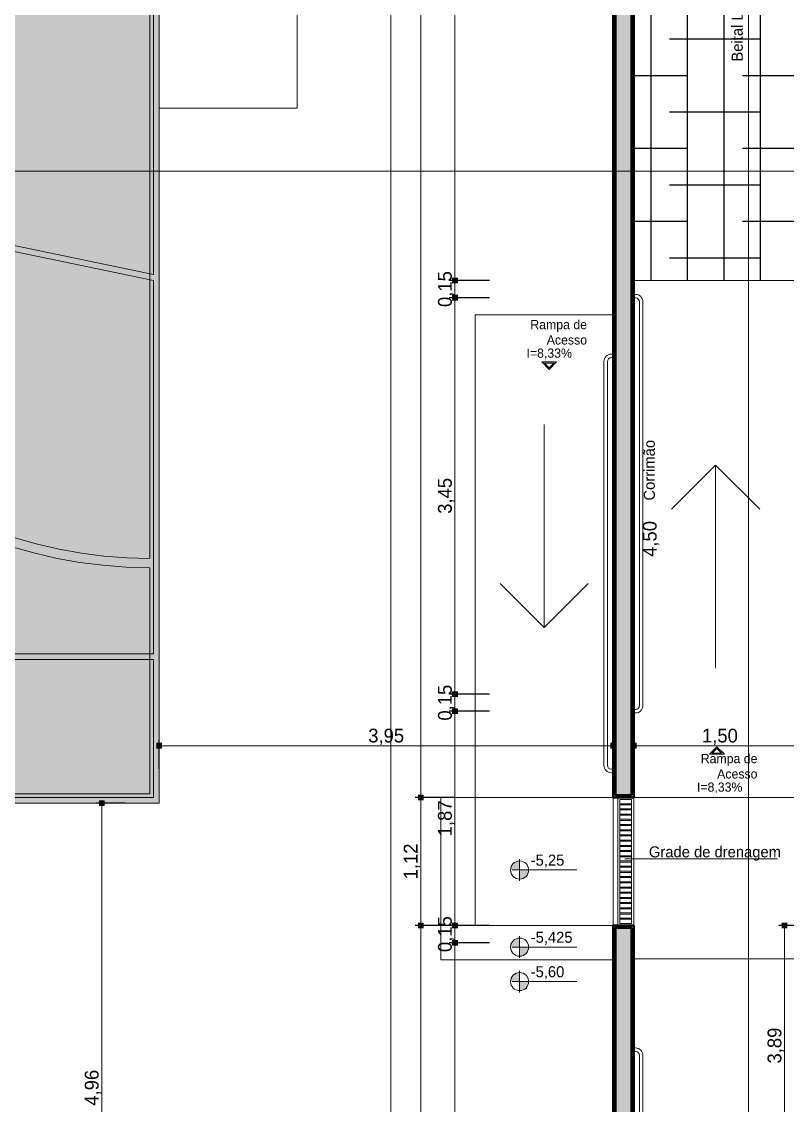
# Model space of a CAD drawing. Header units: millimetres. Extents: x 3006 to 6000, y 1661 to 3774.
# Drawn here: x 3748.89 to 3755.55, y 1862.38 to 1871.82 of the extents above; entities that cross this region are included whole.
import ezdxf

# ---------------------------------------------------------------- set-up
doc = ezdxf.new("R2010")
doc.units = ezdxf.units.MM
doc.header["$LTSCALE"] = 10
doc.linetypes.add('ACAD_ISO03W100', pattern=[30, 12, -18])
for name, color, linetype, lineweight in [('.10', 200, 'Continuous', 9), ('.10 ultra fina', 240, 'Continuous', 5), ('.15', 150, 'Continuous', 15), ('.40', 20, 'Continuous', 40), ('.40 Interno parede', 27, 'Continuous', 40), ('COTAS', 230, 'Continuous', 15), ('MARCAÇÕES', 230, 'Continuous', 15)]:
    doc.layers.add(name, color=color, linetype=linetype, lineweight=lineweight)
doc.layers.add('.20 hachura', color=185, linetype='Continuous')
doc.layers.add('Escrita', color=34, linetype='Continuous')
doc.layers.add('Verde', color=7, linetype='Continuous', true_color=0x136734)
doc.styles.add('Texto Wilian', font='himalaya.ttf')
doc.dimstyles.new('Cota 1-75 Exter WMJ', dxfattribs={"dimtxt": 0.12, "dimasz": 0.05, "dimexe": 0.05, "dimexo": 0.1, "dimgap": 0.002, "dimtad": 1, "dimzin": 1, "dimtxsty": 'Texto Wilian', "dimblk": 'BOXFILLED', "dimcen": 2.5, "dimclrd": 230, "dimclre": 230, "dimclrt": 104, "dimazin": 0, "dimtfac": 1, "dimtix": 1, "dimtmove": 0, "dimatfit": 3, "dimfxl": 0.3, "dimfxlon": 1, "dimlwd": 20, "dimarcsym": 1})
doc.dimstyles.new('Cota 1-75 Interna WMJ', dxfattribs={"dimtxt": 0.12, "dimasz": 0.01, "dimexe": 1.25, "dimexo": 0.625, "dimgap": 0.05, "dimtad": 1, "dimzin": 1, "dimtxsty": 'Texto Wilian', "dimcen": 0, "dimse1": 1, "dimse2": 1, "dimsd1": 1, "dimsd2": 1, "dimclrd": 106, "dimclrt": 104, "dimazin": 0, "dimtfac": 1, "dimtix": 1, "dimtmove": 0, "dimatfit": 3, "dimfxl": 1, "dimlwd": 35, "dimarcsym": 2})

# ---------------------------------------------------------------- blocks, each defined once
blk = doc.blocks.new('*D210')
at = {"layer": 'Defpoints', "color": 0, "transparency": 16777216}
for p in [(3754.2103, 1869.563), (3754.2103, 1865.063), (3754.4853, 1865.063)]:
    blk.add_point(p, dxfattribs=at)
at = {"layer": 'COTAS', "color": 104, "transparency": 16777216, "insert": (3754.3606, 1867.313), "char_height": 0.12, "attachment_point": 5, "rotation": 90, "style": 'Texto Wilian'}
blk.add_mtext('4,50', dxfattribs=at)
blk = doc.blocks.new('*D211')
at = {"layer": 'Defpoints', "color": 0, "transparency": 16777216}
for p in [(3754.2103, 1875.563), (3754.4324, 1875.563), (3754.2103, 1869.563)]:
    blk.add_point(p, dxfattribs=at)
at = {"layer": 'COTAS', "color": 104, "transparency": 16777216, "insert": (3754.3077, 1872.563), "char_height": 0.12, "attachment_point": 5, "rotation": 90, "style": 'Texto Wilian'}
blk.add_mtext('6,00', dxfattribs=at)
blk = doc.blocks.new('*D212')
at = {"layer": 'Defpoints', "color": 0, "transparency": 16777216}
for p in [(3754.2103, 1869.563), (3761.3053, 1869.563), (3761.3053, 1869.543)]:
    blk.add_point(p, dxfattribs=at)
at = {"layer": 'COTAS', "color": 104, "transparency": 16777216, "insert": (3757.7578, 1869.6677), "char_height": 0.12, "attachment_point": 5, "style": 'Texto Wilian'}
blk.add_mtext('7,10', dxfattribs=at)
blk = doc.blocks.new('_BoxFilled')
at = {"color": 0, "linetype": 'ByBlock', "lineweight": -2}
blk.add_line((-0.5, 0), (-1, 0), dxfattribs=at)
at = {"color": 0, "linetype": 'ByBlock'}
blk.add_solid([(-0.5, 0.5), (0.5, 0.5), (-0.5, -0.5), (0.5, -0.5)], dxfattribs=at)
blk = doc.blocks.new('*D232')
at = {"layer": 'COTAS', "color": 230, "lineweight": -2, "transparency": 16777216}
for p, q in [((3752.9551, 1875.563), (3752.6051, 1875.563)), ((3752.9551, 1869.563), (3752.6051, 1869.563))]:
    blk.add_line(p, q, dxfattribs=at)
at = {"layer": 'COTAS', "color": 230, "linetype": 'Continuous', "lineweight": 20, "transparency": 16777216}
blk.add_line((3752.6551, 1875.513), (3752.6551, 1869.613), dxfattribs=at)
at = {"layer": 'Defpoints', "color": 0, "transparency": 16777216}
for p in [(3754.709, 1875.563), (3752.6551, 1869.563), (3754.709, 1869.563)]:
    blk.add_point(p, dxfattribs=at)
at = {"layer": 'COTAS', "color": 230, "lineweight": 20, "transparency": 16777216, "xscale": 0.05, "yscale": 0.05, "zscale": 0.05}
for p, rotation in [((3752.6551, 1875.563), 90), ((3752.6551, 1869.563), 270)]:
    blk.add_blockref('_BoxFilled', p, dxfattribs=dict(at, rotation=rotation))
at = {"layer": 'COTAS', "color": 104, "transparency": 16777216, "insert": (3752.5784, 1872.563), "char_height": 0.12, "attachment_point": 5, "rotation": 90, "style": 'Texto Wilian'}
blk.add_mtext('6,00', dxfattribs=at)
blk = doc.blocks.new('*D233')
at = {"layer": 'COTAS', "color": 230, "linetype": 'Continuous', "lineweight": 20, "transparency": 16777216}
for p, q in [((3752.6551, 1869.613), (3752.6551, 1869.663)), ((3752.6551, 1869.563), (3752.6551, 1869.413)), ((3752.6551, 1869.363), (3752.6551, 1869.313))]:
    blk.add_line(p, q, dxfattribs=at)
at = {"layer": 'COTAS', "color": 230, "lineweight": -2, "transparency": 16777216}
for p, q in [((3752.9551, 1869.563), (3752.6051, 1869.563)), ((3752.9551, 1869.413), (3752.6051, 1869.413))]:
    blk.add_line(p, q, dxfattribs=at)
at = {"layer": 'Defpoints', "color": 0, "transparency": 16777216}
for p in [(3754.709, 1869.563), (3752.6551, 1869.413), (3754.859, 1869.413)]:
    blk.add_point(p, dxfattribs=at)
at = {"layer": 'COTAS', "color": 230, "lineweight": 20, "transparency": 16777216, "xscale": 0.05, "yscale": 0.05, "zscale": 0.05}
for p, rotation in [((3752.6551, 1869.563), 270), ((3752.6551, 1869.413), 90)]:
    blk.add_blockref('_BoxFilled', p, dxfattribs=dict(at, rotation=rotation))
at = {"layer": 'COTAS', "color": 104, "transparency": 16777216, "insert": (3752.5784, 1869.488), "char_height": 0.12, "attachment_point": 5, "rotation": 90, "style": 'Texto Wilian'}
blk.add_mtext('0,15', dxfattribs=at)
blk = doc.blocks.new('*D234')
at = {"layer": 'COTAS', "color": 230, "lineweight": -2, "transparency": 16777216}
for p, q in [((3752.9551, 1869.413), (3752.6051, 1869.413)), ((3752.9551, 1865.963), (3752.6051, 1865.963))]:
    blk.add_line(p, q, dxfattribs=at)
at = {"layer": 'COTAS', "color": 230, "linetype": 'Continuous', "lineweight": 20, "transparency": 16777216}
blk.add_line((3752.6551, 1869.363), (3752.6551, 1866.013), dxfattribs=at)
at = {"layer": 'Defpoints', "color": 0, "transparency": 16777216}
for p in [(3754.859, 1869.413), (3752.6551, 1865.963), (3754.859, 1865.963)]:
    blk.add_point(p, dxfattribs=at)
at = {"layer": 'COTAS', "color": 230, "lineweight": 20, "transparency": 16777216, "xscale": 0.05, "yscale": 0.05, "zscale": 0.05}
for p, rotation in [((3752.6551, 1869.413), 90), ((3752.6551, 1865.963), 270)]:
    blk.add_blockref('_BoxFilled', p, dxfattribs=dict(at, rotation=rotation))
at = {"layer": 'COTAS', "color": 104, "transparency": 16777216, "insert": (3752.5784, 1867.688), "char_height": 0.12, "attachment_point": 5, "rotation": 90, "style": 'Texto Wilian'}
blk.add_mtext('3,45', dxfattribs=at)
blk = doc.blocks.new('*D235')
at = {"layer": 'COTAS', "color": 230, "linetype": 'Continuous', "lineweight": 20, "transparency": 16777216}
for p, q in [((3752.6551, 1866.013), (3752.6551, 1866.063)), ((3752.6551, 1865.963), (3752.6551, 1865.813)), ((3752.6551, 1865.763), (3752.6551, 1865.713))]:
    blk.add_line(p, q, dxfattribs=at)
at = {"layer": 'COTAS', "color": 230, "lineweight": -2, "transparency": 16777216}
for p, q in [((3752.9551, 1865.963), (3752.6051, 1865.963)), ((3752.9551, 1865.813), (3752.6051, 1865.813))]:
    blk.add_line(p, q, dxfattribs=at)
at = {"layer": 'Defpoints', "color": 0, "transparency": 16777216}
for p in [(3754.859, 1865.963), (3752.6551, 1865.813), (3754.709, 1865.813)]:
    blk.add_point(p, dxfattribs=at)
at = {"layer": 'COTAS', "color": 230, "lineweight": 20, "transparency": 16777216, "xscale": 0.05, "yscale": 0.05, "zscale": 0.05}
for p, rotation in [((3752.6551, 1865.963), 270), ((3752.6551, 1865.813), 90)]:
    blk.add_blockref('_BoxFilled', p, dxfattribs=dict(at, rotation=rotation))
at = {"layer": 'COTAS', "color": 104, "transparency": 16777216, "insert": (3752.5784, 1865.888), "char_height": 0.12, "attachment_point": 5, "rotation": 90, "style": 'Texto Wilian'}
blk.add_mtext('0,15', dxfattribs=at)
blk = doc.blocks.new('*D236')
at = {"layer": 'COTAS', "color": 230, "lineweight": -2, "transparency": 16777216}
for p, q in [((3752.9551, 1865.813), (3752.6051, 1865.813)), ((3752.9551, 1863.948), (3752.6051, 1863.948))]:
    blk.add_line(p, q, dxfattribs=at)
at = {"layer": 'COTAS', "color": 230, "linetype": 'Continuous', "lineweight": 20, "transparency": 16777216}
blk.add_line((3752.6551, 1865.763), (3752.6551, 1863.998), dxfattribs=at)
at = {"layer": 'Defpoints', "color": 0, "transparency": 16777216}
for p in [(3754.709, 1865.813), (3752.6551, 1863.948), (3754.709, 1863.948)]:
    blk.add_point(p, dxfattribs=at)
at = {"layer": 'COTAS', "color": 230, "lineweight": 20, "transparency": 16777216, "xscale": 0.05, "yscale": 0.05, "zscale": 0.05}
for p, rotation in [((3752.6551, 1865.813), 90), ((3752.6551, 1863.948), 270)]:
    blk.add_blockref('_BoxFilled', p, dxfattribs=dict(at, rotation=rotation))
at = {"layer": 'COTAS', "color": 104, "transparency": 16777216, "insert": (3752.5784, 1864.8805), "char_height": 0.12, "attachment_point": 5, "rotation": 90, "style": 'Texto Wilian'}
blk.add_mtext('1,87', dxfattribs=at)
blk = doc.blocks.new('*D237')
at = {"layer": 'COTAS', "color": 230, "linetype": 'Continuous', "lineweight": 20, "transparency": 16777216}
for p, q in [((3752.6551, 1863.998), (3752.6551, 1864.048)), ((3752.6551, 1863.948), (3752.6551, 1863.798)), ((3752.6551, 1863.748), (3752.6551, 1863.698))]:
    blk.add_line(p, q, dxfattribs=at)
at = {"layer": 'COTAS', "color": 230, "lineweight": -2, "transparency": 16777216}
for p, q in [((3752.9551, 1863.948), (3752.6051, 1863.948)), ((3752.9551, 1863.798), (3752.6051, 1863.798))]:
    blk.add_line(p, q, dxfattribs=at)
at = {"layer": 'Defpoints', "color": 0, "transparency": 16777216}
for p in [(3754.709, 1863.948), (3752.6551, 1863.798), (3754.864, 1863.798)]:
    blk.add_point(p, dxfattribs=at)
at = {"layer": 'COTAS', "color": 230, "lineweight": 20, "transparency": 16777216, "xscale": 0.05, "yscale": 0.05, "zscale": 0.05}
for p, rotation in [((3752.6551, 1863.948), 270), ((3752.6551, 1863.798), 90)]:
    blk.add_blockref('_BoxFilled', p, dxfattribs=dict(at, rotation=rotation))
at = {"layer": 'COTAS', "color": 104, "transparency": 16777216, "insert": (3752.5784, 1863.873), "char_height": 0.12, "attachment_point": 5, "rotation": 90, "style": 'Texto Wilian'}
blk.add_mtext('0,15', dxfattribs=at)
blk = doc.blocks.new('*D238')
at = {"layer": 'COTAS', "color": 230, "lineweight": -2, "transparency": 16777216}
for p, q in [((3752.9551, 1863.798), (3752.6051, 1863.798)), ((3752.9551, 1860.208), (3752.6051, 1860.208))]:
    blk.add_line(p, q, dxfattribs=at)
at = {"layer": 'COTAS', "color": 230, "linetype": 'Continuous', "lineweight": 20, "transparency": 16777216}
blk.add_line((3752.6551, 1863.748), (3752.6551, 1860.258), dxfattribs=at)
at = {"layer": 'Defpoints', "color": 0, "transparency": 16777216}
for p in [(3754.864, 1863.798), (3752.6551, 1860.208), (3754.864, 1860.208)]:
    blk.add_point(p, dxfattribs=at)
at = {"layer": 'COTAS', "color": 230, "lineweight": 20, "transparency": 16777216, "xscale": 0.05, "yscale": 0.05, "zscale": 0.05}
for p, rotation in [((3752.6551, 1863.798), 90), ((3752.6551, 1860.208), 270)]:
    blk.add_blockref('_BoxFilled', p, dxfattribs=dict(at, rotation=rotation))
at = {"layer": 'COTAS', "color": 104, "transparency": 16777216, "insert": (3752.5784, 1862.003), "char_height": 0.12, "attachment_point": 5, "rotation": 90, "style": 'Texto Wilian'}
blk.add_mtext('3,59', dxfattribs=at)
blk = doc.blocks.new('*D240')
at = {"layer": 'COTAS', "color": 230, "lineweight": -2, "transparency": 16777216}
for p, q in [((3752.6577, 1863.948), (3752.3077, 1863.948)), ((3752.6577, 1860.058), (3752.3077, 1860.058))]:
    blk.add_line(p, q, dxfattribs=at)
at = {"layer": 'COTAS', "color": 230, "linetype": 'Continuous', "lineweight": 20, "transparency": 16777216}
blk.add_line((3752.3577, 1860.108), (3752.3577, 1863.898), dxfattribs=at)
at = {"layer": 'Defpoints', "color": 0, "transparency": 16777216}
for p in [(3752.3577, 1863.948), (3753.03, 1863.948), (3753.03, 1860.058)]:
    blk.add_point(p, dxfattribs=at)
at = {"layer": 'COTAS', "color": 230, "lineweight": 20, "transparency": 16777216, "xscale": 0.05, "yscale": 0.05, "zscale": 0.05}
for p, rotation in [((3752.3577, 1863.948), 90), ((3752.3577, 1860.058), 270)]:
    blk.add_blockref('_BoxFilled', p, dxfattribs=dict(at, rotation=rotation))
at = {"layer": 'COTAS', "color": 104, "transparency": 16777216, "insert": (3752.281, 1862.003), "char_height": 0.12, "attachment_point": 5, "rotation": 90, "style": 'Texto Wilian'}
blk.add_mtext('3,89', dxfattribs=at)
blk = doc.blocks.new('*D241')
at = {"layer": 'COTAS', "color": 230, "lineweight": -2, "transparency": 16777216}
for p, q in [((3752.6577, 1865.063), (3752.3077, 1865.063)), ((3752.6577, 1863.948), (3752.3077, 1863.948))]:
    blk.add_line(p, q, dxfattribs=at)
at = {"layer": 'COTAS', "color": 230, "linetype": 'Continuous', "lineweight": 20, "transparency": 16777216}
blk.add_line((3752.3577, 1863.998), (3752.3577, 1865.013), dxfattribs=at)
at = {"layer": 'Defpoints', "color": 0, "transparency": 16777216}
for p in [(3752.3577, 1865.063), (3753.03, 1865.063), (3753.03, 1863.948)]:
    blk.add_point(p, dxfattribs=at)
at = {"layer": 'COTAS', "color": 230, "lineweight": 20, "transparency": 16777216, "xscale": 0.05, "yscale": 0.05, "zscale": 0.05}
for p, rotation in [((3752.3577, 1865.063), 90), ((3752.3577, 1863.948), 270)]:
    blk.add_blockref('_BoxFilled', p, dxfattribs=dict(at, rotation=rotation))
at = {"layer": 'COTAS', "color": 104, "transparency": 16777216, "insert": (3752.281, 1864.5055), "char_height": 0.12, "attachment_point": 5, "rotation": 90, "style": 'Texto Wilian'}
blk.add_mtext('1,12', dxfattribs=at)
blk = doc.blocks.new('*D242')
at = {"layer": 'COTAS', "color": 230, "lineweight": -2, "transparency": 16777216}
for p, q in [((3752.6577, 1880.043), (3752.3077, 1880.043)), ((3752.6577, 1865.063), (3752.3077, 1865.063))]:
    blk.add_line(p, q, dxfattribs=at)
at = {"layer": 'COTAS', "color": 230, "linetype": 'Continuous', "lineweight": 20, "transparency": 16777216}
blk.add_line((3752.3577, 1865.113), (3752.3577, 1879.993), dxfattribs=at)
at = {"layer": 'Defpoints', "color": 0, "transparency": 16777216}
for p in [(3752.3577, 1880.043), (3753.05, 1880.043), (3753.03, 1865.063)]:
    blk.add_point(p, dxfattribs=at)
at = {"layer": 'COTAS', "color": 230, "lineweight": 20, "transparency": 16777216, "xscale": 0.05, "yscale": 0.05, "zscale": 0.05}
for p, rotation in [((3752.3577, 1880.043), 90), ((3752.3577, 1865.063), 270)]:
    blk.add_blockref('_BoxFilled', p, dxfattribs=dict(at, rotation=rotation))
at = {"layer": 'COTAS', "color": 104, "transparency": 16777216, "insert": (3752.281, 1872.553), "char_height": 0.12, "attachment_point": 5, "rotation": 90, "style": 'Texto Wilian'}
blk.add_mtext('14,98', dxfattribs=at)
blk = doc.blocks.new('*D245')
at = {"layer": 'COTAS', "color": 230, "lineweight": -2, "transparency": 16777216}
for p, q in [((3752.3956, 1885.068), (3752.0456, 1885.068)), ((3752.3956, 1860.058), (3752.0456, 1860.058))]:
    blk.add_line(p, q, dxfattribs=at)
at = {"layer": 'COTAS', "color": 230, "linetype": 'Continuous', "lineweight": 20, "transparency": 16777216}
blk.add_line((3752.0956, 1860.108), (3752.0956, 1885.018), dxfattribs=at)
at = {"layer": 'Defpoints', "color": 0, "transparency": 16777216}
for p in [(3752.0956, 1885.068), (3753.959, 1885.068), (3753.959, 1860.058)]:
    blk.add_point(p, dxfattribs=at)
at = {"layer": 'COTAS', "color": 230, "lineweight": 20, "transparency": 16777216, "xscale": 0.05, "yscale": 0.05, "zscale": 0.05}
for p, rotation in [((3752.0956, 1885.068), 90), ((3752.0956, 1860.058), 270)]:
    blk.add_blockref('_BoxFilled', p, dxfattribs=dict(at, rotation=rotation))
at = {"layer": 'COTAS', "color": 104, "transparency": 16777216, "insert": (3752.0189, 1872.563), "char_height": 0.12, "attachment_point": 5, "rotation": 90, "style": 'Texto Wilian'}
blk.add_mtext('25,01', dxfattribs=at)
blk = doc.blocks.new('*D301')
at = {"layer": 'COTAS', "color": 230, "lineweight": -2, "transparency": 16777216}
for p, q in [((3717.9963, 1858.4835), (3717.9963, 1858.1335)), ((3773.2383, 1858.4835), (3773.2383, 1858.1335))]:
    blk.add_line(p, q, dxfattribs=at)
at = {"layer": 'COTAS', "color": 230, "linetype": 'Continuous', "lineweight": 20, "transparency": 16777216}
blk.add_line((3773.1883, 1858.1835), (3718.0463, 1858.1835), dxfattribs=at)
at = {"layer": 'Defpoints', "color": 0, "transparency": 16777216}
for p in [(3773.2383, 1868.8129), (3717.9963, 1859.6079), (3717.9963, 1858.1835)]:
    blk.add_point(p, dxfattribs=at)
at = {"layer": 'COTAS', "color": 230, "lineweight": 20, "transparency": 16777216, "xscale": 0.05, "yscale": 0.05, "zscale": 0.05, "rotation": 180}
blk.add_blockref('_BoxFilled', (3717.9963, 1858.1835), dxfattribs=at)
at = {"layer": 'COTAS', "color": 230, "lineweight": 20, "transparency": 16777216, "xscale": 0.05, "yscale": 0.05, "zscale": 0.05}
blk.add_blockref('_BoxFilled', (3773.2383, 1858.1835), dxfattribs=at)
at = {"layer": 'COTAS', "color": 104, "transparency": 16777216, "insert": (3745.6173, 1858.2602), "char_height": 0.12, "attachment_point": 5, "style": 'Texto Wilian'}
blk.add_mtext('55,24', dxfattribs=at)
blk = doc.blocks.new('*D371')
at = {"layer": 'COTAS', "color": 230, "lineweight": -2, "transparency": 16777216}
for p, q in [((3754.2103, 1865.713), (3754.2103, 1865.4634)), ((3755.7103, 1865.713), (3755.7103, 1865.4634))]:
    blk.add_line(p, q, dxfattribs=at)
at = {"layer": 'COTAS', "color": 230, "linetype": 'Continuous', "lineweight": 20, "transparency": 16777216}
blk.add_line((3755.6603, 1865.5134), (3754.2603, 1865.5134), dxfattribs=at)
at = {"layer": 'Defpoints', "color": 0, "transparency": 16777216}
for p in [(3754.2103, 1865.813), (3755.7103, 1865.813), (3754.2103, 1865.5134)]:
    blk.add_point(p, dxfattribs=at)
at = {"layer": 'COTAS', "color": 230, "lineweight": 20, "transparency": 16777216, "xscale": 0.05, "yscale": 0.05, "zscale": 0.05, "rotation": 180}
blk.add_blockref('_BoxFilled', (3754.2103, 1865.5134), dxfattribs=at)
at = {"layer": 'COTAS', "color": 230, "lineweight": 20, "transparency": 16777216, "xscale": 0.05, "yscale": 0.05, "zscale": 0.05}
blk.add_blockref('_BoxFilled', (3755.7103, 1865.5134), dxfattribs=at)
at = {"layer": 'COTAS', "color": 104, "transparency": 16777216, "insert": (3754.9603, 1865.5902), "char_height": 0.12, "attachment_point": 5, "style": 'Texto Wilian'}
blk.add_mtext('1,50', dxfattribs=at)
blk = doc.blocks.new('sdgsdgsdfgsd')
at = {"layer": 'Verde', "color": 106, "lineweight": 9}
for p, q in [((3754.2253, 1869.4418), (3754.2103, 1869.4418)), ((3754.2103, 1869.4418), (3754.2103, 1869.4118)), ((3754.2103, 1869.4118), (3754.2253, 1869.4118)), ((3754.2603, 1869.3768), (3754.2603, 1865.8633)), ((3754.2903, 1865.8633), (3754.2903, 1869.3768)), ((3754.2253, 1865.8283), (3754.2103, 1865.8283)), ((3754.2103, 1865.8283), (3754.2103, 1865.7983)), ((3754.2103, 1865.7983), (3754.2253, 1865.7983))]:
    blk.add_line(p, q, dxfattribs=at)
for centre, radius, start, end in [((3754.2253, 1869.3768), 0.065, 0.00001, 90), ((3754.2253, 1869.3768), 0.035, 0.00001, 90), ((3754.2253, 1865.8633), 0.065, 270.00001, 0.00001), ((3754.2253, 1865.8633), 0.035, 270.00001, 0.00001)]:
    blk.add_arc(centre, radius, start, end, dxfattribs=at)
blk = doc.blocks.new('retwertwertw')
at = {"layer": '.10 ultra fina', "color": 240, "lineweight": 5}
for p, q in [((3761.155, 1879.313), (3761.155, 1880.513)), ((3761.175, 1880.454), (3761.285, 1880.454)), ((3761.175, 1880.444), (3761.285, 1880.444)), ((3761.305, 1880.513), (3761.305, 1879.313)), ((3761.175, 1880.405), (3761.285, 1880.405)), ((3761.175, 1880.395), (3761.285, 1880.395)), ((3761.175, 1880.357), (3761.285, 1880.357)), ((3761.175, 1880.347), (3761.285, 1880.347)), ((3761.175, 1880.308), (3761.285, 1880.308)), ((3761.175, 1880.298), (3761.285, 1880.298)), ((3761.175, 1880.259), (3761.285, 1880.259)), ((3761.175, 1880.249), (3761.285, 1880.249)), ((3761.175, 1880.21), (3761.285, 1880.21)), ((3761.175, 1880.2), (3761.285, 1880.2)), ((3761.175, 1880.162), (3761.285, 1880.162)), ((3761.175, 1880.152), (3761.285, 1880.152)), ((3761.175, 1880.113), (3761.285, 1880.113)), ((3761.175, 1880.103), (3761.285, 1880.103)), ((3761.175, 1880.064), (3761.285, 1880.064)), ((3761.175, 1880.054), (3761.285, 1880.054)), ((3761.175, 1880.015), (3761.285, 1880.015)), ((3761.175, 1880.005), (3761.285, 1880.005)), ((3761.175, 1879.967), (3761.285, 1879.967)), ((3761.175, 1879.957), (3761.285, 1879.957)), ((3761.175, 1879.918), (3761.285, 1879.918)), ((3761.175, 1879.908), (3761.285, 1879.908)), ((3761.175, 1879.869), (3761.285, 1879.869)), ((3761.175, 1879.859), (3761.285, 1879.859)), ((3761.175, 1879.82), (3761.285, 1879.82)), ((3761.175, 1879.81), (3761.285, 1879.81)), ((3761.175, 1879.772), (3761.285, 1879.772)), ((3761.175, 1879.762), (3761.285, 1879.762)), ((3761.175, 1879.723), (3761.285, 1879.723)), ((3761.175, 1879.713), (3761.285, 1879.713)), ((3761.175, 1879.674), (3761.285, 1879.674)), ((3761.175, 1879.664), (3761.285, 1879.664)), ((3761.175, 1879.625), (3761.285, 1879.625)), ((3761.175, 1879.615), (3761.285, 1879.615)), ((3761.175, 1879.577), (3761.285, 1879.577)), ((3761.175, 1879.567), (3761.285, 1879.567)), ((3761.175, 1879.528), (3761.285, 1879.528)), ((3761.175, 1879.518), (3761.285, 1879.518)), ((3761.175, 1879.479), (3761.285, 1879.479)), ((3761.175, 1879.469), (3761.285, 1879.469)), ((3761.175, 1879.43), (3761.285, 1879.43)), ((3761.175, 1879.42), (3761.285, 1879.42)), ((3761.175, 1879.382), (3761.285, 1879.382)), ((3761.175, 1879.372), (3761.285, 1879.372))]:
    blk.add_line(p, q, dxfattribs=at)
blk.add_lwpolyline([(3761.175, 1880.493), (3761.285, 1880.493), (3761.285, 1879.333), (3761.175, 1879.333)], close=True, dxfattribs=at)
blk = doc.blocks.new('*D396')
at = {"layer": 'COTAS', "color": 230, "lineweight": -2, "transparency": 16777216}
for p, q in [((3755.6103, 1863.948), (3755.4728, 1863.948)), ((3755.2228, 1860.058), (3755.5728, 1860.058))]:
    blk.add_line(p, q, dxfattribs=at)
at = {"layer": 'COTAS', "color": 230, "linetype": 'Continuous', "lineweight": 20, "transparency": 16777216}
blk.add_line((3755.5228, 1860.108), (3755.5228, 1863.898), dxfattribs=at)
at = {"layer": 'Defpoints', "color": 0, "transparency": 16777216}
for p in [(3755.5228, 1863.948), (3755.7103, 1863.948), (3754.9603, 1860.058)]:
    blk.add_point(p, dxfattribs=at)
at = {"layer": 'COTAS', "color": 230, "lineweight": 20, "transparency": 16777216, "xscale": 0.05, "yscale": 0.05, "zscale": 0.05}
for p, rotation in [((3755.5228, 1863.948), 90), ((3755.5228, 1860.058), 270)]:
    blk.add_blockref('_BoxFilled', p, dxfattribs=dict(at, rotation=rotation))
at = {"layer": 'COTAS', "color": 104, "transparency": 16777216, "insert": (3755.4461, 1862.903), "char_height": 0.12, "attachment_point": 5, "rotation": 90, "style": 'Texto Wilian'}
blk.add_mtext('3,89', dxfattribs=at)
blk = doc.blocks.new('fsdfgfserstrst')
at = {"layer": 'Verde', "color": 106, "lineweight": 9}
for p, q in [((3754.2253, 1861.9826), (3754.2103, 1861.9826)), ((3754.2103, 1861.9826), (3754.2103, 1861.9526)), ((3754.2103, 1861.9526), (3754.2253, 1861.9526)), ((3754.2603, 1861.9176), (3754.2603, 1859.4639)), ((3754.2903, 1859.4639), (3754.2903, 1861.9176)), ((3754.2253, 1859.4289), (3754.2103, 1859.4289)), ((3754.2103, 1859.4289), (3754.2103, 1859.3989)), ((3754.2103, 1859.3989), (3754.2253, 1859.3989))]:
    blk.add_line(p, q, dxfattribs=at)
for centre, radius, start, end in [((3754.2253, 1861.9176), 0.065, 0.00001, 90), ((3754.2253, 1861.9176), 0.035, 0.00001, 90), ((3754.2253, 1859.4639), 0.065, 270.00001, 0.00001), ((3754.2253, 1859.4639), 0.035, 270.00001, 0.00001)]:
    blk.add_arc(centre, radius, start, end, dxfattribs=at)
blk = doc.blocks.new('ststrsrtsrt')
at = {"layer": '.10 ultra fina', "color": 240, "lineweight": 5}
for p, q in [((3747.4464, 1914.3323), (3747.4464, 1899.2323)), ((3747.4464, 1914.3323), (3747.4464, 1899.2323)), ((3747.3664, 1912.2023), (3747.3664, 1901.3623)), ((3747.3964, 1903.8334), (3747.3964, 1909.7312)), ((3747.3964, 1903.8334), (3741.6464, 1905.0282)), ((3747.3964, 1903.7823), (3745.683, 1904.1383)), ((3747.3964, 1900.5323), (3747.3964, 1903.7823)), ((3747.3664, 1901.2823), (3747.3664, 1899.3123)), ((3747.3964, 1900.5323), (3745.8214, 1900.5323)), ((3747.3964, 1900.4823), (3745.8214, 1900.4823)), ((3747.3964, 1899.2823), (3747.3964, 1900.4823)), ((3747.3964, 1899.2823), (3733.4214, 1899.2823)), ((3733.4364, 1899.3123), (3747.3664, 1899.3123)), ((3719.3464, 1899.2323), (3747.4464, 1899.2323)), ((3747.4464, 1899.2323), (3733.4214, 1899.2323))]:
    blk.add_line(p, q, dxfattribs=at)
blk.add_lwpolyline([(3747.4464, 1905.2823), (3748.6464, 1905.2823), (3748.6464, 1908.2823), (3747.4464, 1908.2823)], dxfattribs=at)
for radius in [4, 3.92]:
    blk.add_arc((3747.3664, 1905.2823), radius, 180, 270, dxfattribs=at)
blk = doc.blocks.new('*D401')
at = {"layer": 'COTAS', "color": 230, "lineweight": -2, "transparency": 16777216}
for p, q in [((3750.0813, 1865.3134), (3750.0813, 1865.5634)), ((3754.0313, 1865.3134), (3754.0313, 1865.5634))]:
    blk.add_line(p, q, dxfattribs=at)
at = {"layer": 'COTAS', "color": 230, "lineweight": 20, "transparency": 16777216}
blk.add_line((3750.1313, 1865.5134), (3753.9813, 1865.5134), dxfattribs=at)
at = {"layer": 'Defpoints', "color": 0, "transparency": 16777216}
for p in [(3754.0313, 1865.5134), (3750.0813, 1865.013), (3754.0313, 1865.013)]:
    blk.add_point(p, dxfattribs=at)
at = {"layer": 'COTAS', "color": 230, "lineweight": 20, "transparency": 16777216, "xscale": 0.05, "yscale": 0.05, "zscale": 0.05, "rotation": 180}
blk.add_blockref('_BoxFilled', (3750.0813, 1865.5134), dxfattribs=at)
at = {"layer": 'COTAS', "color": 230, "lineweight": 20, "transparency": 16777216, "xscale": 0.05, "yscale": 0.05, "zscale": 0.05}
blk.add_blockref('_BoxFilled', (3754.0313, 1865.5134), dxfattribs=at)
at = {"layer": 'COTAS', "color": 104, "transparency": 16777216, "insert": (3752.0563, 1865.5902), "char_height": 0.12, "attachment_point": 5, "style": 'Texto Wilian'}
blk.add_mtext('3,95', dxfattribs=at)
blk = doc.blocks.new('*D402')
at = {"layer": 'COTAS', "color": 230, "lineweight": -2, "transparency": 16777216}
for p, q in [((3749.7822, 1865.013), (3749.5322, 1865.013)), ((3749.7822, 1860.058), (3749.5322, 1860.058))]:
    blk.add_line(p, q, dxfattribs=at)
at = {"layer": 'COTAS', "color": 230, "lineweight": 20, "transparency": 16777216}
blk.add_line((3749.5822, 1864.963), (3749.5822, 1860.108), dxfattribs=at)
at = {"layer": 'Defpoints', "color": 0, "transparency": 16777216}
for p in [(3750.0813, 1865.013), (3749.5822, 1860.058), (3750.2383, 1860.058)]:
    blk.add_point(p, dxfattribs=at)
at = {"layer": 'COTAS', "color": 230, "lineweight": 20, "transparency": 16777216, "xscale": 0.05, "yscale": 0.05, "zscale": 0.05}
for p, rotation in [((3749.5822, 1865.013), 90), ((3749.5822, 1860.058), 270)]:
    blk.add_blockref('_BoxFilled', p, dxfattribs=dict(at, rotation=rotation))
at = {"layer": 'COTAS', "color": 104, "transparency": 16777216, "insert": (3749.5055, 1862.5355), "char_height": 0.12, "attachment_point": 5, "rotation": 90, "style": 'Texto Wilian'}
blk.add_mtext('4,96', dxfattribs=at)

msp = doc.modelspace()

# ---------------------------------------------------------------- hatches: boundary and pattern name
at = {"layer": '.10 ultra fina', "lineweight": 5}
h = msp.add_hatch(color=240, dxfattribs=at)
h.dxf.hatch_style = 1
h.paths.add_polyline_path([(3753.5395, 1868.8534), (3753.4096, 1868.8534), (3753.4745, 1868.7885)])
h.paths.add_polyline_path([(3753.5144, 1868.8431), (3753.4745, 1868.8032), (3753.4346, 1868.8431)], flags=16)
h = msp.add_hatch(color=240, dxfattribs=at)
h.dxf.hatch_style = 1
h.paths.add_polyline_path([(3754.999, 1865.4386), (3754.8692, 1865.4386), (3754.9341, 1865.5035)])
h.paths.add_polyline_path([(3754.974, 1865.449), (3754.9341, 1865.4889), (3754.8942, 1865.449)], flags=16)
at = {"layer": '.20 hachura'}
h = msp.add_hatch(dxfattribs=at)
h.set_pattern_fill('AR-HBONE', color=185, scale=0.001)
edge = h.paths.add_edge_path()
edge.add_line((3773.0883, 1869.683), (3771.5066, 1869.683))
edge.add_arc((3758.223, 1873.9584), 13.9547, 329.12833, 342.15899, ccw=False)
edge.add_line((3770.2006, 1866.798), (3770.2006, 1865.298))
edge.add_line((3770.2006, 1865.298), (3767.1053, 1865.298))
edge.add_line((3767.1053, 1865.298), (3767.1053, 1860.058))
edge.add_line((3767.1053, 1860.058), (3755.7103, 1860.058))
edge.add_line((3755.7103, 1860.058), (3755.7103, 1859.458))
edge.add_line((3755.7103, 1859.458), (3754.2103, 1859.458))
edge.add_line((3754.2103, 1859.458), (3754.2103, 1860.058))
edge.add_line((3754.2103, 1860.058), (3752.1383, 1860.058))
edge.add_line((3752.1383, 1860.058), (3752.1383, 1859.458))
edge.add_line((3752.1383, 1859.458), (3750.1383, 1859.458))
edge.add_line((3750.1383, 1859.458), (3750.1383, 1860.058))
edge.add_line((3750.1383, 1860.058), (3727.4333, 1860.058))
edge.add_line((3727.4333, 1860.058), (3727.4433, 1859.058))
edge.add_line((3727.4433, 1859.058), (3720.1883, 1859.058))
edge.add_line((3720.1883, 1859.058), (3720.1883, 1860.058))
edge.add_line((3720.1883, 1860.058), (3717.9963, 1860.058))
edge.add_line((3717.9963, 1860.058), (3717.9963, 1872.563))
edge.add_line((3717.9963, 1872.563), (3715.9963, 1872.5389))
edge.add_line((3715.9963, 1872.5389), (3715.9963, 1858.058))
edge.add_line((3715.9963, 1858.058), (3769.1053, 1858.058))
edge.add_line((3769.1053, 1858.058), (3769.1053, 1860.4811))
edge.add_arc((3761.3053, 1872.563), 14.3809, 302.84623, 374.33722)
edge.add_arc((3761.3053, 1872.563), 14.3809, 14.33722, 57.15377)
edge.add_line((3769.1053, 1884.6448), (3769.1053, 1887.068))
edge.add_line((3769.1053, 1887.068), (3715.9963, 1887.068))
edge.add_line((3715.9963, 1887.068), (3715.9963, 1872.5394))
edge.add_line((3715.9963, 1872.5394), (3717.9963, 1872.563))
edge.add_line((3717.9963, 1872.563), (3717.9963, 1885.068))
edge.add_line((3717.9963, 1885.068), (3720.1883, 1885.068))
edge.add_line((3720.1883, 1885.068), (3720.1883, 1886.068))
edge.add_line((3720.1883, 1886.068), (3728.6383, 1886.068))
edge.add_line((3728.6383, 1886.068), (3728.6383, 1885.068))
edge.add_line((3728.6383, 1885.068), (3750.1383, 1885.068))
edge.add_line((3750.1383, 1885.068), (3750.1383, 1885.668))
edge.add_line((3750.1383, 1885.668), (3752.1383, 1885.668))
edge.add_line((3752.1383, 1885.668), (3752.1383, 1885.068))
edge.add_line((3752.1383, 1885.068), (3754.2103, 1885.068))
edge.add_line((3754.2103, 1885.068), (3754.2103, 1885.668))
edge.add_line((3754.2103, 1885.668), (3755.7103, 1885.668))
edge.add_line((3755.7103, 1885.668), (3755.7103, 1885.068))
edge.add_line((3755.7103, 1885.068), (3767.1053, 1885.068))
edge.add_line((3767.1053, 1885.068), (3767.1053, 1879.828))
edge.add_line((3767.1053, 1879.828), (3770.2006, 1879.828))
edge.add_line((3770.2006, 1879.828), (3770.2006, 1878.328))
edge.add_arc((3758.5419, 1871.3119), 13.6069, 17.67373, 31.03894, ccw=False)
edge.add_line((3771.5066, 1875.443), (3773.0883, 1875.443))
edge.add_line((3773.0883, 1875.443), (3773.0883, 1875.863))
edge.add_line((3773.0883, 1875.863), (3773.2383, 1875.863))
edge.add_line((3773.2383, 1875.863), (3773.2383, 1869.263))
edge.add_line((3773.2383, 1869.263), (3773.0883, 1869.263))
edge.add_line((3773.0883, 1869.263), (3773.0883, 1869.683))
h = msp.add_hatch(color=185, dxfattribs=at)
h.dxf.hatch_style = 1
h.paths.add_polyline_path([(3754.1903, 1884.658), (3754.0513, 1884.658), (3754.0513, 1881.198), (3754.1903, 1881.198)])
h.paths.add_polyline_path([(3761.2853, 1864.593), (3761.1753, 1864.593), (3761.1753, 1863.928), (3758.2303, 1863.928), (3758.2303, 1862.978), (3756.6853, 1862.978), (3756.6853, 1862.868), (3758.3403, 1862.868), (3758.3403, 1863.818), (3761.1753, 1863.818), (3761.1753, 1862.6067), (3761.2853, 1862.6067)])
h.paths.add_polyline_path([(3754.1903, 1860.468), (3754.0513, 1860.468), (3754.0513, 1863.928), (3754.1903, 1863.928)])
h.paths.add_polyline_path([(3766.9753, 1860.078), (3766.9753, 1865.278), (3767.0853, 1865.278), (3767.0853, 1860.078)])
h.paths.add_polyline_path([(3762.8253, 1865.278), (3762.9353, 1865.278), (3762.9353, 1863.818), (3762.8253, 1863.818)])
h.paths.add_polyline_path([(3762.8253, 1860.078), (3762.9353, 1860.078), (3762.9353, 1861.538), (3762.8253, 1861.538)])
h.paths.add_polyline_path([(3755.8453, 1860.078), (3755.8453, 1863.818), (3757.3903, 1863.818), (3757.3903, 1863.928), (3755.7303, 1863.928), (3755.7303, 1860.078)])
h.paths.add_polyline_path([(3761.2853, 1880.533), (3761.1753, 1880.533), (3761.1753, 1881.198), (3758.2303, 1881.198), (3758.2303, 1882.148), (3756.6853, 1882.148), (3756.6853, 1882.258), (3758.3403, 1882.258), (3758.3403, 1881.308), (3761.1753, 1881.308), (3761.1753, 1882.5192), (3761.2853, 1882.5192)])
h.paths.add_polyline_path([(3766.9753, 1885.048), (3766.9753, 1879.848), (3767.0853, 1879.848), (3767.0853, 1885.048)])
h.paths.add_polyline_path([(3762.8253, 1879.848), (3762.9353, 1879.848), (3762.9353, 1881.308), (3762.8253, 1881.308)])
h.paths.add_polyline_path([(3762.8253, 1885.048), (3762.9353, 1885.048), (3762.9353, 1883.588), (3762.8253, 1883.588)])
h.paths.add_polyline_path([(3755.8453, 1885.048), (3755.8453, 1881.308), (3757.3903, 1881.308), (3757.3903, 1881.198), (3755.7303, 1881.198), (3755.7303, 1885.048)])
h.paths.add_polyline_path([(3761.1753, 1860.078), (3761.1753, 1861.3667), (3761.2853, 1861.3667), (3761.2853, 1860.078)])
h.paths.add_polyline_path([(3761.1753, 1885.048), (3761.1753, 1883.7592), (3761.2853, 1883.7592), (3761.2853, 1885.048)])
h.paths.add_polyline_path([(3754.1903, 1869.4824), (3754.1903, 1865.083), (3754.0513, 1865.083), (3754.0513, 1869.4824)])
h.paths.add_polyline_path([(3755.8403, 1865.833), (3755.7303, 1865.833), (3755.7303, 1869.543), (3761.2853, 1869.543), (3761.2853, 1865.833), (3761.1753, 1865.833), (3761.1753, 1869.433), (3758.5628, 1869.433), (3758.5628, 1865.833), (3758.4528, 1865.833), (3758.4528, 1869.433), (3755.8403, 1869.433)])
h.paths.add_polyline_path([(3758.4528, 1879.293), (3758.4528, 1875.693), (3755.8403, 1875.693), (3755.8403, 1879.293), (3755.7303, 1879.293), (3755.7303, 1875.583), (3761.2853, 1875.583), (3761.2853, 1879.293), (3761.1753, 1879.293), (3761.1753, 1875.693), (3758.5628, 1875.693), (3758.5628, 1879.293)])
h.paths.add_polyline_path([(3757.3128, 1879.293), (3757.3128, 1879.183), (3757.2028, 1879.183), (3757.2028, 1879.293)], flags=17)
h.paths.add_polyline_path([(3757.3128, 1865.833), (3757.3128, 1865.943), (3757.2028, 1865.943), (3757.2028, 1865.833)])
h.paths.add_polyline_path([(3759.8128, 1879.183), (3759.8128, 1879.293), (3759.7028, 1879.293), (3759.7028, 1879.183)], flags=17)
h.paths.add_polyline_path([(3759.7028, 1865.943), (3759.7028, 1865.833), (3759.8128, 1865.833), (3759.8128, 1865.943)])
edge = h.paths.add_edge_path()
edge.add_line((3754.1903, 1875.563), (3754.1903, 1880.043))
edge.add_line((3754.1903, 1880.043), (3754.0513, 1880.043))
edge.add_line((3754.0513, 1880.043), (3754.0513, 1875.563))
at = {"layer": '.20 hachura', "true_color": 0xddb3d4, "transparency": 33554534}
h = msp.add_hatch(color=254, dxfattribs=at)
h.dxf.hatch_style = 1
h.paths.add_polyline_path([(3721.9813, 1880.113), (3750.0813, 1880.113), (3750.0813, 1865.013), (3721.9813, 1865.013)])
at = {"layer": '.20 hachura'}
h = msp.add_hatch(color=185, dxfattribs=at)
h.dxf.hatch_style = 1
h.paths.add_polyline_path([(3754.1903, 1880.043), (3754.0513, 1880.043), (3754.0513, 1869.4819), (3754.1903, 1869.4819)])
h = msp.add_hatch(dxfattribs=at)
h.set_pattern_fill('ANSI38', color=185, scale=0.1, angle=45)
h.set_pattern_definition([(90, (34.8489, 0), (-0.3175, 0), []), (180, (34.8489, 0), (-0.635, -0.3175), [0.79375, -0.47625])])
edge = h.paths.add_edge_path()
edge.add_line((3761.3053, 1875.563), (3755.7103, 1875.563))
edge.add_line((3755.7103, 1875.563), (3754.2103, 1875.563))
edge.add_line((3754.2103, 1875.563), (3754.2103, 1869.563))
edge.add_line((3754.2103, 1869.563), (3755.7103, 1869.563))
edge.add_line((3755.7103, 1869.563), (3761.3053, 1869.563))
edge.add_arc((3761.3053, 1872.563), 3, 270, 450)
edge = h.paths.add_edge_path(flags=16)
edge.add_arc((3761.6282, 1872.432), 0.0788, 0, 360)
h.paths.add_polyline_path([(3761.6948, 1872.3595), (3762.0382, 1872.3595), (3762.0382, 1872.6191), (3761.6948, 1872.6191)], flags=16)
h.paths.add_polyline_path([(3761.5292, 1872.5155), (3762.2261, 1872.5155), (3762.2261, 1872.7751), (3761.5292, 1872.7751)], flags=16)
h.paths.add_polyline_path([(3761.5149, 1872.659), (3762.3465, 1872.659), (3762.3465, 1872.9186), (3761.5149, 1872.9186)], flags=16)
h.paths.add_polyline_path([(3761.6, 1872.7614), (3762.1445, 1872.7614), (3762.1445, 1873.1508), (3761.6, 1873.1508)], flags=16)
at = {"layer": 'MARCAÇÕES'}
h = msp.add_hatch(color=256, dxfattribs=at)
h.paths.add_polyline_path([(3753.2174, 1864.5099, 0.414214), (3753.1386, 1864.4312), (3753.2174, 1864.4312)])
h.paths.add_polyline_path([(3753.2962, 1864.4312), (3753.2174, 1864.4312), (3753.2174, 1864.3524, 0.414214)])
h = msp.add_hatch(color=256, dxfattribs=at)
h.paths.add_polyline_path([(3753.2174, 1863.8386, 0.414214), (3753.1386, 1863.7599), (3753.2174, 1863.7599)])
h.paths.add_polyline_path([(3753.2962, 1863.7599), (3753.2174, 1863.7599), (3753.2174, 1863.6811, 0.414214)])
h = msp.add_hatch(color=256, dxfattribs=at)
h.paths.add_polyline_path([(3753.2174, 1863.5386, 0.414214), (3753.1386, 1863.4599), (3753.2174, 1863.4599)])
h.paths.add_polyline_path([(3753.2962, 1863.4599), (3753.2174, 1863.4599), (3753.2174, 1863.3811, 0.414214)])

# ---------------------------------------------------------------- linework, layer by layer
at = {"layer": '.10', "color": 200, "linetype": 'ACAD_ISO03W100', "lineweight": 9, "ltscale": 0.1}
for p, q in [((3714.3946, 1870.513), (3774.9248, 1870.513)), ((3774.9248, 1870.513), (3714.3946, 1870.513))]:
    msp.add_line(p, q, dxfattribs=at)
at = {"layer": '.10', "color": 200, "lineweight": 9}
for p, q in [((3755.7103, 1869.563), (3754.2103, 1869.563)), ((3752.8313, 1865.063), (3752.8313, 1869.263)), ((3752.8313, 1869.263), (3754.0313, 1869.263)), ((3752.5313, 1863.648), (3752.5313, 1865.063)), ((3752.8313, 1865.063), (3752.5313, 1865.063)), ((3752.8313, 1863.948), (3752.8313, 1865.063)), ((3752.8313, 1865.063), (3754.0313, 1865.063)), ((3754.0313, 1863.948), (3754.0313, 1865.063)), ((3754.0313, 1863.948), (3752.8313, 1863.948)), ((3754.0313, 1863.648), (3752.5313, 1863.648)), ((3755.7103, 1863.658), (3754.2103, 1863.658))]:
    msp.add_line(p, q, dxfattribs=at)
msp.add_lwpolyline([(3754.2103, 1865.063), (3755.7103, 1865.063), (3755.7103, 1865.813)], dxfattribs=at)
at = {"layer": '.10 ultra fina', "color": 240, "lineweight": 5}
for points in [[(3753.5395, 1868.8534), (3753.4096, 1868.8534), (3753.4745, 1868.7885)], [(3753.4346, 1868.8431), (3753.4745, 1868.8032), (3753.5144, 1868.8431)], [(3754.999, 1865.4386), (3754.8692, 1865.4386), (3754.9341, 1865.5035)], [(3754.8942, 1865.449), (3754.9341, 1865.4889), (3754.974, 1865.449)]]:
    msp.add_lwpolyline(points, close=True, dxfattribs=at)
at = {"layer": '.15', "color": 150, "lineweight": 15}
msp.add_lwpolyline([(3716.9963, 1886.068), (3755.2103, 1886.068), (3755.2103, 1859.058), (3716.9963, 1859.058)], close=True, dxfattribs=at)
at = {"layer": '.40'}
for points in [[(3754.0313, 1869.523), (3754.0313, 1869.523), (3754.0313, 1876.458)], [(3754.2103, 1876.458), (3754.2103, 1869.523)], [(3754.2103, 1869.563), (3754.2103, 1869.563), (3754.2103, 1865.063), (3754.0313, 1865.063), (3754.0313, 1869.563)]]:
    msp.add_lwpolyline(points, dxfattribs=at)
msp.add_lwpolyline([(3754.2103, 1860.058), (3754.0313, 1860.058), (3754.0313, 1863.948), (3754.2103, 1863.948)], close=True, dxfattribs=at)
at = {"layer": '.40 Interno parede', "color": 27}
for points in [[(3754.1903, 1869.543), (3754.1903, 1880.043), (3754.0513, 1880.043), (3754.0513, 1869.543)], [(3754.1903, 1869.543), (3754.1903, 1865.083), (3754.0513, 1865.083), (3754.0513, 1869.543)]]:
    msp.add_lwpolyline(points, dxfattribs=at)
msp.add_lwpolyline([(3754.1903, 1860.468), (3754.0513, 1860.468), (3754.0513, 1863.928), (3754.1903, 1863.928)], close=True, dxfattribs=at)
at = {"layer": 'MARCAÇÕES'}
for p, q in [((3753.4313, 1868.3101), (3753.4313, 1866.5423)), ((3754.9228, 1867.9559), (3754.5393, 1867.5725)), ((3754.9228, 1866.1881), (3754.9228, 1867.9559)), ((3754.9228, 1867.9559), (3755.3062, 1867.5725)), ((3753.4313, 1866.5423), (3753.0479, 1866.9257)), ((3753.4313, 1866.5423), (3753.8148, 1866.9257)), ((3753.2174, 1864.5256), (3753.2174, 1864.3373)), ((3753.7147, 1864.4314), (3753.1529, 1864.4314)), ((3753.2174, 1863.8543), (3753.2174, 1863.666)), ((3753.7147, 1863.7601), (3753.1529, 1863.7601)), ((3753.2174, 1863.5543), (3753.2174, 1863.366)), ((3753.7147, 1863.4601), (3753.1529, 1863.4601))]:
    msp.add_line(p, q, dxfattribs=at)
for centre in [(3753.2174, 1864.4312), (3753.2174, 1863.7599), (3753.2174, 1863.4599)]:
    msp.add_circle(centre, 0.0788, dxfattribs=at)
at = {"layer": 'Verde', "color": 106, "lineweight": 9}
msp.add_line((3754.1329, 1864.5278), (3755.4605, 1864.5278), dxfattribs=at)

# ---------------------------------------------------------------- block references
at = {"layer": '.10'}
for name, p in [('ststrsrtsrt', (2.6349, -34.2193)), ('fsdfgfserstrst', (0, 0.9))]:
    msp.add_blockref(name, p, dxfattribs=at)
at = {"layer": '.10 ultra fina', "xscale": -0.9291666666696627, "yscale": 0.9291666666696627, "zscale": 0.9291666666696627, "rotation": 180}
msp.add_blockref('retwertwertw', (259.3308, 3611.2579), dxfattribs=at)
at = {"layer": '.40'}
msp.add_blockref('sdgsdgsdfgsd', (0, 0), dxfattribs=at)
at = {"layer": '.40', "xscale": -1}
msp.add_blockref('sdgsdgsdfgsd', (7508.2417, -0.52), dxfattribs=at)

# ---------------------------------------------------------------- texts
at = {"layer": 'Escrita', "char_height": 0.096, "width": 3.499882, "rotation": 90, "style": 'Texto Wilian'}
for s, insert, attachment_point in [('{\\C34;Beital L=1,00m}', (3755.1766, 1871.4683), 7), ('{\\C34;Corrimão }', (3754.2979, 1867.6472), 1)]:
    msp.add_mtext(s, dxfattribs=dict(at, insert=insert, attachment_point=attachment_point))
at = {"layer": 'Escrita', "style": 'Texto Wilian'}
for s, insert, char_height, width, attachment_point in [('{\\C34;Rampa de Acesso }', (3753.8041, 1869.2188), 0.08, 0.636348, 3), ('{\\C34;I=8,33%}', (3753.673, 1868.9706), 0.08, 3.499882, 3), ('{\\C34;Rampa de Acesso }', (3755.287, 1865.4411), 0.08, 0.636348, 3), ('{\\C34;I=8,33%}', (3755.156, 1865.1929), 0.08, 3.499882, 3), ('{\\C34;-5,25}', (3753.3139, 1864.5651), 0.096, 3.499882, 1), ('{\\C34;Grade de drenagem }', (3754.3425, 1864.6372), 0.096, 3.499882, 1), ('{\\C34;-5,425}', (3753.3139, 1863.8938), 0.096, 3.499882, 1), ('{\\C34;-5,60}', (3753.3139, 1863.5938), 0.096, 3.499882, 1)]:
    msp.add_mtext(s, dxfattribs=dict(at, insert=insert, char_height=char_height, width=width, attachment_point=attachment_point))

# ---------------------------------------------------------------- dimensions: what is measured, and where the dimension line sits
at = {"layer": 'COTAS'}
for base, p1, p2, dimstyle, picture, middle in [((3752.0956, 1885.068), (3753.959, 1860.058), (3753.959, 1885.068), 'Cota 1-75 Exter WMJ', '*D245', (3752.0189, 1872.563)), ((3754.4324, 1875.563), (3754.2103, 1869.563), (3754.2103, 1875.563), 'Cota 1-75 Interna WMJ', '*D211', (3754.3077, 1872.563)), ((3752.3577, 1863.948), (3753.03, 1860.058), (3753.03, 1863.948), 'Cota 1-75 Exter WMJ', '*D240', (3752.281, 1862.003))]:
    dim = msp.add_linear_dim(base=base, p1=p1, p2=p2, angle=90, dimstyle=dimstyle, dxfattribs=at)
    dim.commit()
    dim.dimension.update_dxf_attribs({"geometry": picture, "text_midpoint": middle})
for base, p1, p2, override, picture, middle in [((3752.3577, 1880.043), (3753.03, 1865.063), (3753.05, 1880.043), {"dimtmove": 1}, '*D242', (3752.281, 1872.553)), ((3752.6551, 1869.563), (3754.709, 1875.563), (3754.709, 1869.563), {"dimtmove": 1}, '*D232', (3752.5784, 1872.563)), ((3752.6551, 1869.413), (3754.709, 1869.563), (3754.859, 1869.413), {"dimtmove": 1}, '*D233', (3752.5784, 1869.488)), ((3752.6551, 1865.963), (3754.859, 1869.413), (3754.859, 1865.963), {"dimtmove": 1}, '*D234', (3752.5784, 1867.688)), ((3752.6551, 1865.813), (3754.859, 1865.963), (3754.709, 1865.813), {"dimtmove": 1}, '*D235', (3752.5784, 1865.888)), ((3752.6551355768, 1863.947951186), (3754.7089627103, 1865.812951186), (3754.7089627103, 1863.947951186), {"dimtmove": 1}, '*D236', (3752.5784100655, 1864.880451186)), ((3749.5821805908, 1860.057951186), (3750.0813427456, 1865.012951186), (3750.2383427456, 1860.057951186), {"dimfxl": 0.2}, '*D402', (3749.5054550795, 1862.535451186)), ((3752.35770937, 1865.062951186), (3753.0299627103, 1863.947951186), (3753.0299627103, 1865.062951186), {"dimtmove": 1}, '*D241', (3752.2809838587, 1864.505451186)), ((3752.6551, 1863.798), (3754.709, 1863.948), (3754.864, 1863.798), {"dimtmove": 1}, '*D237', (3752.5784, 1863.873)), ((3752.6551, 1860.208), (3754.864, 1863.798), (3754.864, 1860.208), {"dimtmove": 1}, '*D238', (3752.5784, 1862.003))]:
    dim = msp.add_linear_dim(base=base, p1=p1, p2=p2, angle=90, dimstyle='Cota 1-75 Exter WMJ', override=override, dxfattribs=at)
    dim.commit()
    dim.dimension.update_dxf_attribs({"geometry": picture, "text_midpoint": middle})
for base, p1, p2, dimstyle, picture, middle in [((3761.3053427456, 1869.542951186), (3754.2103427456, 1869.562951186), (3761.3053427456, 1869.562951186), 'Cota 1-75 Interna WMJ', '*D212', (3757.7578427456, 1869.6676766973)), ((3717.9963, 1858.1835), (3773.2383, 1868.8129), (3717.9963, 1859.6079), 'Cota 1-75 Exter WMJ', '*D301', (3745.6173, 1858.2602)), ((3754.2103, 1865.5134), (3755.7103, 1865.813), (3754.2103, 1865.813), 'Cota 1-75 Exter WMJ', '*D371', (3754.9603, 1865.5902))]:
    dim = msp.add_linear_dim(base=base, p1=p1, p2=p2, dimstyle=dimstyle, dxfattribs=at)
    dim.commit()
    dim.dimension.update_dxf_attribs({"geometry": picture, "text_midpoint": middle})
for base, p1, p2, dimstyle, picture, middle in [((3754.4853, 1865.063), (3754.2103, 1869.563), (3754.2103, 1865.063), 'Cota 1-75 Interna WMJ', '*D210', (3754.4853, 1867.313)), ((3755.5228, 1863.948), (3754.9603, 1860.058), (3755.7103, 1863.948), 'Cota 1-75 Exter WMJ', '*D396', (3755.5228, 1862.903))]:
    dim = msp.add_linear_dim(base=base, p1=p1, p2=p2, angle=90, dimstyle=dimstyle, dxfattribs=at)
    dim.commit()
    dim.dimension.update_dxf_attribs({"geometry": picture, "text_midpoint": middle, "dimtype": 160})
dim = msp.add_linear_dim(base=(3754.0313, 1865.5134), p1=(3750.0813, 1865.013), p2=(3754.0313, 1865.013), dimstyle='Cota 1-75 Exter WMJ', override={"dimfxl": 0.2}, dxfattribs=at)
dim.commit()
dim.dimension.update_dxf_attribs({"geometry": '*D401', "text_midpoint": (3752.0563, 1865.5902)})

doc.saveas('drawing.dxf')
